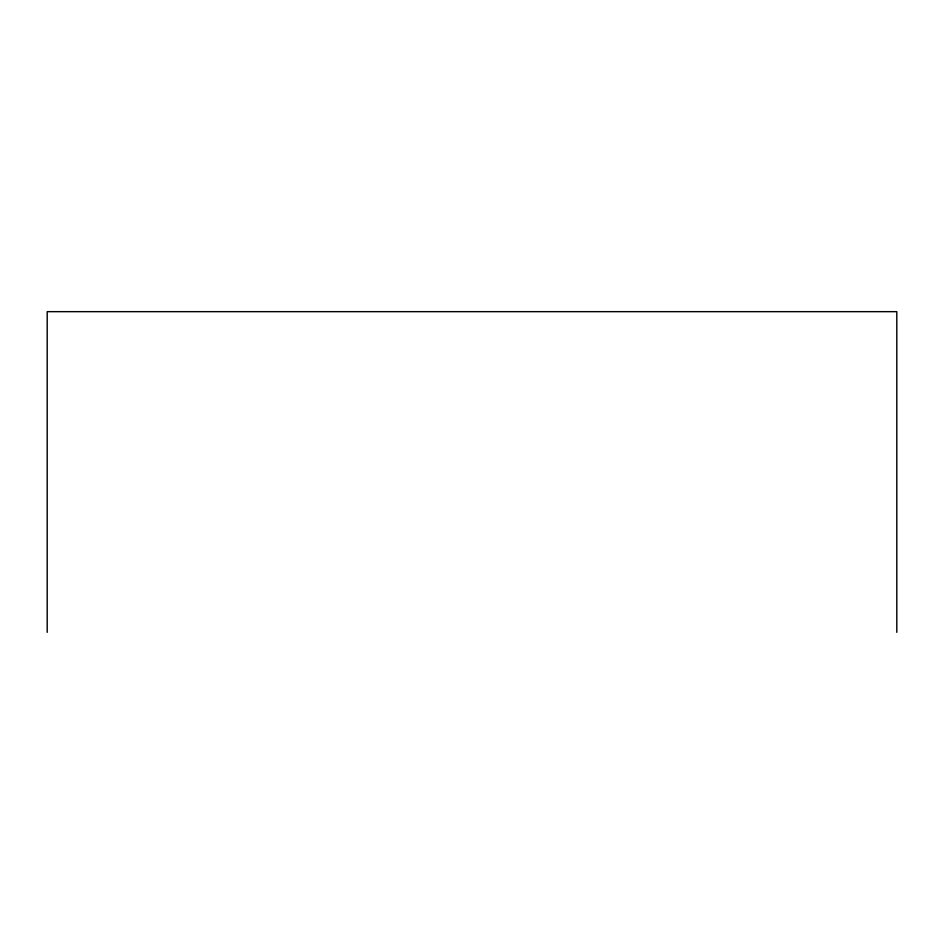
<?xml version="1.0" encoding="UTF-8"?>
<svg xmlns="http://www.w3.org/2000/svg" width="944" height="944" viewBox="0 0 944 944"><rect width="100%" height="100%" fill="white"/><g stroke="black" fill="none" stroke-linecap="round" stroke-linejoin="round"><path stroke-width="1.42" d="M896.8 632.338L896.8 311.662L47.2 311.662L47.2 632.338"/></g></svg>
